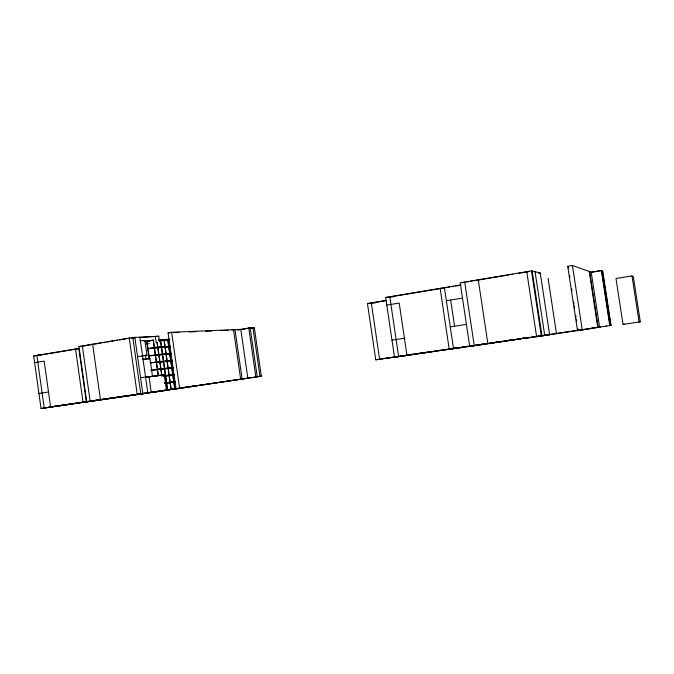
<?xml version="1.0" encoding="UTF-8"?>
<svg xmlns="http://www.w3.org/2000/svg" width="674" height="674" viewBox="0 0 674 674"><rect width="100%" height="100%" fill="white"/><g stroke="black" fill="none" stroke-linecap="round" stroke-linejoin="round"><path stroke-width="1.01" d="M640.3 321.827L639.078 322.071L631.985 275.944L615.994 278.505L623.029 324.396L640.3 321.827L633.349 276.643L631.985 275.944M623.029 324.396L624.571 324.11M606.044 326.174L606.693 326.056M601.36 270.468L602.725 271.015L611.057 325.416L609.802 325.635L601.36 270.468L591.191 272.127L599.599 327.117M535.072 271.732L544.735 335.492L600.635 326.941M593.676 328.019L577.534 330.74L567.719 266.297L572.437 265.505L591.57 272.262L596.633 271.437M595.53 327.707L596.616 327.522M158.272 391.282L86.735 401.948L78.942 346.478L132.795 337.48L158.735 336.233L159.553 342.013M460.932 284.908L385.663 297.419L394.509 357.237L549.622 334.692L540.262 272.953L531.474 270.889L460.199 282.794L469.727 346.428L481.758 344.591M82.835 346.065L93.753 344.237M94.781 344.069L100.94 343.041M102.996 342.695L105.051 342.35M107.107 342.013L109.163 341.667M111.218 341.322L113.266 340.985M115.321 340.64L117.377 340.294M119.433 339.949L121.488 339.612M122.516 339.435L125.448 338.946M127.394 338.626L129.349 338.297M462.069 282.751L464.757 282.305M466.619 281.993L468.548 281.673M470.477 281.353L472.415 281.024M474.344 280.704L508.71 274.967M510.749 274.63L512.788 274.284M518.753 273.29L529.36 271.521M248.866 377.988L176.066 388.949L168.062 332.855L171.626 332.265L240.795 329.375L247.838 378.165M144.303 393.565L41.03 408.495L33.7 355.939L78.824 348.441L86.339 401.923M44.535 354.364L33.7 355.939M45.436 354.212L79.305 348.584M386.859 297.47L445.404 287.739L444.41 287.655L453.526 348.677M447.46 287.402L449.524 287.057M451.58 286.72L453.636 286.374M455.691 286.029L460.831 285.178M139.4 337.573L158.735 336.233M538.475 273.248L540.262 272.953M516.444 339.41L375.755 359.823L367.448 303.494L386.421 300.36M143.073 340.766L144.902 340.463L146.999 355.24L142.425 355.973M368.636 303.519L370.557 303.199M372.478 302.887L386.547 300.562M144.32 341.558L153.301 340.092L146.94 341.516M144.868 341.608L148.053 341.086M158.559 340.37L160.547 340.058L167.649 389.926M159.645 340.597L164.153 339.856L171.213 389.387M167.666 340.05L169.612 339.755M231.915 329.94L233.524 329.679L240.677 379.243M233.389 329.881L234.999 329.62L242.126 379.024M34.644 362.696L44.181 361.129L50.601 407.104M386.8 305.103L399.202 303.073L406.961 355.434M254.039 377.255L261.344 376.176L254.351 327.85L248.773 328.07L237.619 329.898L241.427 329.443M242.219 329.316L246.035 328.693M597.644 271.268L600.686 270.771M250.374 328.499L254.351 327.85M537.296 336.621L545.14 335.349L525.417 338.306M147.926 348.399L154.338 347.354L170.514 346.259M154.043 347.717L157.859 347.118M147.968 348.744L170.564 346.604M446.365 300.714L462.617 298.085M154.093 348.079L161.516 346.866M161.339 347.22L164.945 346.638M157.472 347.885L165.122 346.621M161.389 347.573L168.845 346.369M164.405 347.447L170.564 346.419M168.66 347.068L170.615 346.773M525.594 338.323L527.371 338.028M148.954 355.645L171.516 353.302M518.913 338.98L520.353 338.752M523.049 338.323L524.431 338.104L522.367 338.399M515.231 339.629L518.39 339.123M155.062 354.928L158.887 354.339M149.005 356.007L171.567 353.656M158.735 354.625L162.535 354.035M155.121 355.291L158.946 354.701M162.35 354.33L166.133 353.749M158.786 354.987L162.586 354.398M165.197 354.17L169.848 353.437M161.676 354.819L166.183 354.103M169.612 353.732L171.567 353.437M166.141 354.381L169.899 353.791M169.663 354.086L171.617 353.791M143.141 359.63L149.973 358.551L152.493 376.252M478.658 344.97L480.335 344.7M489.24 343.487L492.441 342.982M488.751 343.664L505.694 340.909M508.541 340.463L511.398 340.008M513.293 339.704L515.197 339.41M517.792 339.047L519.376 338.744M522.417 338.314L524.027 338.062M156.09 362.14L159.915 361.559M159.022 361.921L163.563 361.213M155.669 362.578L159.974 361.921M163.369 361.449L167.152 360.868M159.334 362.224L163.613 361.567M166.368 361.213L170.859 360.514M162.948 361.879L167.203 361.222M169.89 360.876L172.569 360.464M166.689 361.517L170.91 360.868M170.37 361.163L172.384 360.851M450.207 349.149L461.319 347.413M454.487 348.534L465.422 346.824M487.597 343.513L485.28 343.875L488.785 343.369M394.509 357.237L412.943 354.431M421.907 353.125L424.991 352.645M427.442 352.249L432.118 351.525M433.989 351.238L436.086 350.884M440.964 350.37L446.559 349.494M448.252 349.233L460.064 347.439M151.018 370.144L173.53 367.414L171.786 367.76M157.118 369.36L160.951 368.779M151.069 370.506L173.58 367.768M160.774 368.964L164.582 368.383M157.168 369.723L161.002 369.141M164.38 368.568L168.163 367.996M167.211 368.299L171.87 367.591M160.353 369.394L164.633 368.745M171.617 367.777L173.403 367.507M161.92 369.31L168.214 368.349M167.691 368.585L171.921 367.945M171.204 368.198L173.387 367.869M450.274 326.865L466.551 324.379M375.755 359.823L399.311 356.217M403.953 355.535L401.35 355.906L404.13 355.493M396.91 356.689L398.688 356.42M38.932 393.464L48.494 392.024M391.982 340.134L404.408 338.255M153.655 376.412L164.229 374.811L166.427 390.263L139.299 394.324M163.79 375.839L165.602 375.561M165.4 375.688L172.881 374.668M171.895 374.921L174.574 374.517M163.664 376.218L169.233 375.477M168.702 375.654L172.932 375.022M41.03 408.495L79.439 402.664M80.459 402.513L88.252 401.35M92.338 400.769L90.501 401.047L92.734 400.676M46.413 407.703L71.688 403.928M80.897 402.58L116.661 397.306M118.287 397.07L121.404 396.607M122.752 396.396L125.794 395.941M127.622 395.68L129.855 395.335M132.803 394.905L134.969 394.568L132.584 394.897M136.923 394.29L138.97 393.978L136.67 394.307M160.378 391.013L181.635 387.828L159.839 390.971M190.54 386.463L182.603 387.685L261.344 376.176M191.576 386.303L193.109 386.076M130.47 395.596L135.541 394.838M149.005 376.648L151.262 392.538L252.034 377.533M164.633 383.034L170.202 382.251M169.225 382.436L175.577 381.543L164.734 383.001M165.998 383.236L173.943 382.107M173.21 382.251L175.4 381.931M86.432 401.62L88.471 401.325M94.967 400.364L97.781 399.952L95.767 400.297M99.07 399.766L102.153 399.32M103.745 399.109L106.998 398.612M108.834 398.376L111.884 397.93M113.131 397.719L116.206 397.272M118.001 397.045L121.05 396.598M122.668 396.346L125.415 395.941M127.462 395.638L130.031 395.301M141.009 393.683L144.236 393.237M145.845 392.976L148.398 392.63M150.176 392.352L153.596 391.88M155.222 391.611L157.758 391.274M405.917 355.232L408.174 354.937M411.073 354.482L413.347 354.187M415.201 353.884L417.476 353.589M419.321 353.286L422.649 352.839M424.477 352.536L426.785 352.232M428.605 351.938L431.95 351.483M438.041 350.581L441.251 350.135M443.037 349.84L446.129 349.393M447.452 349.233L450.561 348.787M452.321 348.5L455.413 348.045M457.478 347.75L459.761 347.422M462.634 347L464.496 346.731M465.574 346.579L469.365 346.057M471.429 345.754L473.822 345.383M475.878 345.088L478.658 344.709M480.722 344.406L483.098 344.035M485.154 343.74L487.951 343.361M489.99 343.032L492.365 342.695M495.129 342.282L497.244 342.013M499.308 341.71L501.641 341.347M504.379 340.943L506.536 340.665M508.482 340.345L510.917 339.999M512.981 339.704L515.677 339.3M517.725 339.056L520.766 338.618M522.687 338.34L525.038 337.977M527.009 337.691L529.671 337.295M531.727 337L534.187 336.655M536.336 336.267L538.939 335.955M541.256 335.551L543.413 335.315M545.114 335.054L580.769 329.881M582.361 329.662L585.436 329.215M586.422 329.03L611.057 325.416M54.122 406.439L89.035 401.342M90.746 401.022L93.13 400.744M99.786 399.707L107.149 398.73M109.205 398.435L149.729 392.554M150.732 392.411L153.933 391.948M155.028 391.788L176.58 388.578M384.264 358.551L431.722 351.55M447.553 349.351L484.244 344.026M490.386 343.133L493.444 342.687M494.927 342.485L497.993 342.038M499.569 341.802L502.636 341.356M505.163 340.993L516.613 339.334M517.59 339.132L521.036 338.618M43.709 407.989L145.399 393.271M145.904 393.153L166.427 390.263M546.033 335.214L549.622 334.692M164.785 383.363L175.594 381.88M163.706 375.797L174.541 374.466M163.757 376.151L174.591 374.82M140.554 377.667L164.229 374.811M146.207 377.095L160.808 375.325M148.583 377.111L150.588 376.867M161.364 347.371L164.995 346.992M159.78 361.946L163.437 361.584M172.527 360.354L149.982 362.898L172.578 360.708M142.694 359.191L149.973 358.551M141.894 355.661L146.999 355.24M137.555 356.504L142.576 356.091M41.131 355.122L36.868 355.417L44.214 408.031M76.962 348.896L75.547 348.989L83.045 402.403M146.477 343.858L149.333 343.689M84.528 345.779L82.346 345.905L90.164 401.451M78.942 346.478L81.133 346.343M160.589 340.724L165.838 340.421M139.779 340.741L144.902 340.463M153.301 340.092L158.171 375.536M158.5 339.814L169.924 339.182M158.626 340.168L169.553 339.561M150.277 340.96L146.713 341.162L149.215 358.779M135.364 337.775L131.304 337.969L134.834 337.379L142.846 393.801M168.062 332.855L169.958 332.779M174.044 332.602L179.141 332.383M189.065 331.962L196.286 331.659M205.562 331.263L211.746 330.993M221.03 330.605L228.242 330.294M367.448 303.494L370.725 303.561M375.157 302.946L371.298 302.862L379.622 359.267M385.663 297.419L388.965 297.554M393.043 296.88L389.783 296.737L398.646 356.639M441.141 288.447L440.139 288.362L449.229 349.301M479.172 279.895L478.27 279.777L487.883 343.799M527.489 271.833L526.773 271.673L536.614 336.73M567.719 266.297L568.258 266.474L568.553 268.437M602.388 270.881L610.745 325.475M601.705 270.603L610.122 325.576M589.649 271.58L598.175 327.353M589.253 271.445L597.804 327.421M572.437 265.505L582.277 330.049M569.614 275.388L569.926 277.435M571.645 288.691L571.956 290.738M573.667 301.994L573.978 304.041M574.29 306.089L574.602 308.136M575.697 315.306L576.009 317.353M576.321 319.392L576.632 321.439M577.719 328.609L578.031 330.656M548.097 278.379L556.446 333.411M532.174 271.049L541.997 335.938M531.474 270.889L541.34 336.048M464.698 282.044L474.252 345.77M450.662 300.023L454.571 326.208M259.987 376.378L252.969 327.909L246.996 328.533L250.18 328.019L257.241 376.791M248.773 328.07L255.85 377.002M171.626 332.265L179.646 388.426M174.903 388.839L167.885 339.654L161.389 340.336L165.155 340.48M167.716 339.662L174.734 388.864M163.984 339.873L171.044 389.412M160.37 340.067L167.481 389.951M157.168 342.224L161.979 376.008M156.991 342.232L161.802 376.025M155.315 336.798L156.141 342.569M153.638 342.426L158.339 375.443M146.89 341.154L149.426 358.956M145.432 355.147L146.022 359.284M139.88 337.135L147.825 393.06M132.795 337.48L140.824 394.105M129.248 338.07L137.269 394.627M92.624 344.187L100.485 399.96"/></g></svg>
